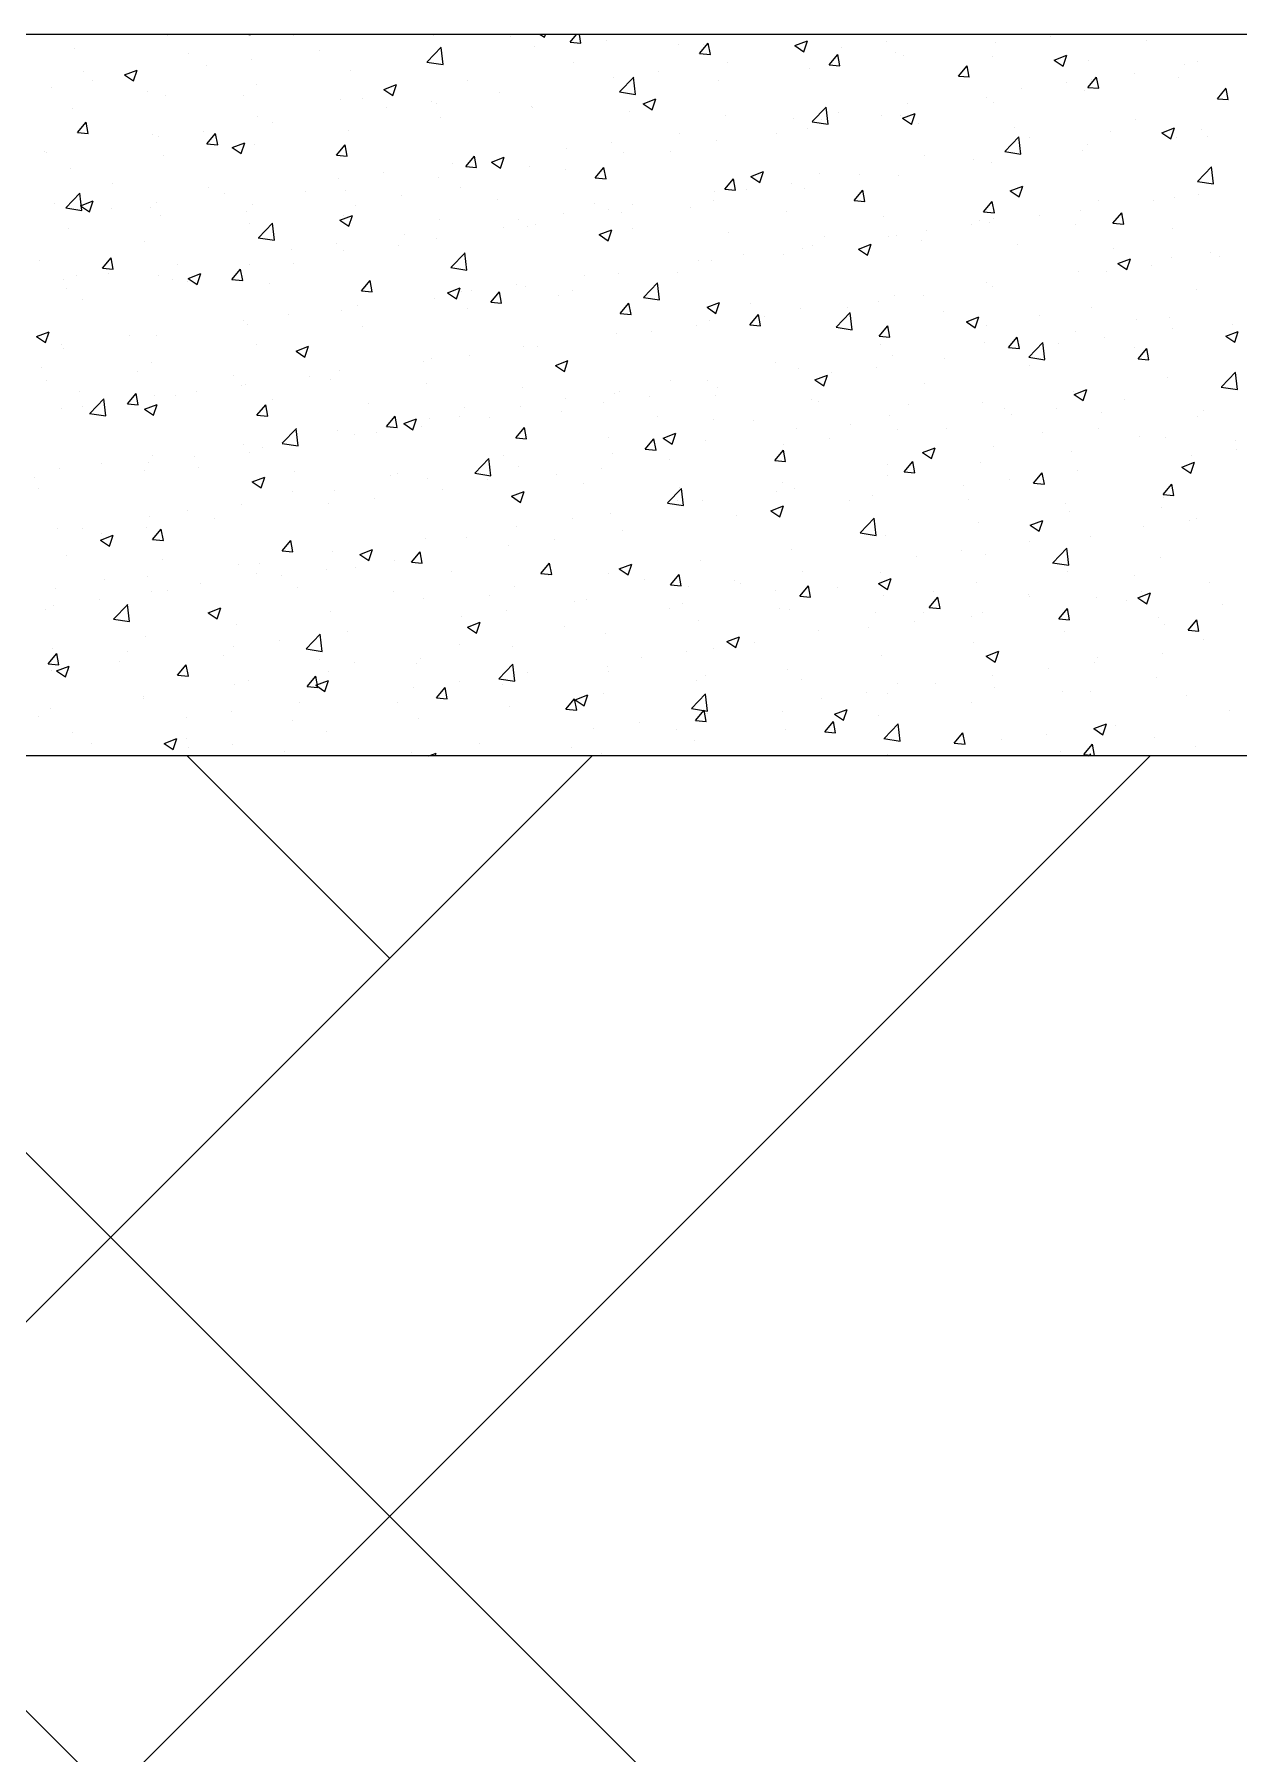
# Model space of a CAD drawing. Header units: millimetres. Extents: x 331487 to 517269, y 198509 to 399936.
# Drawn here: x 412844 to 413511, y 398983 to 399936 of the extents above; entities that cross this region are included whole.
import ezdxf

# ---------------------------------------------------------------- set-up
doc = ezdxf.new("R2010")
doc.units = ezdxf.units.MM
doc.header["$MEASUREMENT"] = 0
doc.linetypes.add('DASHED', pattern=[0.75, 0.5, -0.25])
doc.layers.add('9th_Sunk', color=251, linetype='DASHED', lineweight=5)
doc.layers.add('COLUMN', color=6, linetype='Continuous')

msp = doc.modelspace()

# ---------------------------------------------------------------- linework, layer by layer
at = {"layer": '9th_Sunk', "linetype": 'Continuous'}
for p, q in [((411184.3, 397258.83), (413461.95, 399536.48)), ((411648.34, 398032.23), (413152.59, 399536.48)), ((413968.54, 397877.55), (412309.61, 399536.48)), ((413504.5, 398650.95), (412618.97, 399536.48)), ((413040.46, 399424.34), (412928.33, 399536.48))]:
    msp.add_line(p, q, dxfattribs=at)
at = {"layer": 'COLUMN'}
for p, q in [((420345.71, 399936.48), (392220.13, 399936.48)), ((420350.13, 399536.48), (392620.13, 399536.48))]:
    msp.add_line(p, q, dxfattribs=at)
at = {"layer": 'COLUMN', "color": 2, "linetype": 'Continuous'}
for p, q in [((412866.04, 399928.77), (412866.04, 399928.77)), ((412917.38, 399935.81), (412917.38, 399935.81)), ((412962.42, 399936.48), (412963.32, 399936.34)), ((412963.32, 399936.34), (412963.3, 399936.48)), ((412987.31, 399936.09), (412987.31, 399936.09)), ((413061.18, 399921.2), (413068.97, 399929.32)), ((413064.87, 399935.67), (413064.87, 399935.67)), ((413070.04, 399919.79), (413068.94, 399929.28)), ((413107.4, 399935.55), (413107.4, 399935.55)), ((413120.47, 399929.86), (413120.47, 399929.86)), ((413123.87, 399936.48), (413126.23, 399934.89)), ((413126.23, 399934.88), (413126.76, 399936.48)), ((413140.5, 399932.21), (413144.08, 399936.48)), ((413140.5, 399932.21), (413146.47, 399931.68)), ((413146.47, 399931.68), (413145.59, 399936.48)), ((413160.78, 399933.3), (413160.78, 399933.3)), ((413200.45, 399931.12), (413200.45, 399931.12)), ((413212.22, 399925.93), (413217.04, 399931.68)), ((413214.17, 399931.04), (413214.17, 399931.04)), ((413218.2, 399925.4), (413217.04, 399931.67)), ((413264.97, 399930.23), (413271.97, 399932.92)), ((413264.97, 399930.23), (413269.94, 399926.88)), ((413267.55, 399928.79), (413267.55, 399928.79)), ((413269.94, 399926.88), (413271.97, 399932.92)), ((413290.68, 399929.42), (413290.68, 399929.42)), ((413315.72, 399932.71), (413315.72, 399932.71)), ((413376.33, 399932.05), (413376.33, 399932.05)), ((413406.61, 399935.45), (413406.61, 399935.45)), ((413459.99, 399933.2), (413459.99, 399933.2)), ((412928.99, 399926.08), (412928.99, 399926.08)), ((412938.8, 399919.07), (412938.8, 399919.07)), ((412963.84, 399922.36), (412963.84, 399922.36)), ((413001.71, 399927.35), (413001.71, 399927.35)), ((413061.15, 399921.16), (413070.04, 399919.78)), ((413069.96, 399923.46), (413069.96, 399923.46)), ((413142.13, 399921.11), (413142.13, 399921.11)), ((413212.22, 399925.93), (413218.2, 399925.41)), ((413227.53, 399921.1), (413227.53, 399921.1)), ((413283.95, 399919.66), (413288.77, 399925.4)), ((413283.95, 399919.66), (413289.93, 399919.13)), ((413289.92, 399919.13), (413288.77, 399925.4)), ((413320.93, 399926.53), (413320.93, 399926.53)), ((413324.98, 399925.01), (413324.98, 399925.01)), ((413355.68, 399913.38), (413360.5, 399919.13)), ((413361.65, 399912.85), (413360.49, 399919.12)), ((413374.31, 399924.28), (413374.31, 399924.28)), ((413408.68, 399922.22), (413415.68, 399924.91)), ((413408.68, 399922.22), (413413.66, 399918.87)), ((413413.65, 399918.87), (413415.68, 399924.91)), ((413427.69, 399922.02), (413427.69, 399922.02)), ((413481.08, 399919.77), (413481.08, 399919.77)), ((413487.92, 399921.51), (413487.92, 399921.51)), ((412870.67, 399916.07), (412870.67, 399916.07)), ((412875.65, 399910.75), (412875.65, 399910.75)), ((412893.52, 399914), (412900.52, 399916.68)), ((412893.52, 399914), (412898.5, 399910.64)), ((412898.49, 399910.64), (412900.52, 399916.68)), ((413018.61, 399916.42), (413018.61, 399916.42)), ((413083.82, 399911.1), (413083.82, 399911.1)), ((413164.62, 399912.82), (413164.62, 399912.82)), ((413167.91, 399904.65), (413175.7, 399912.77)), ((413176.76, 399903.23), (413175.66, 399912.73)), ((413189.65, 399916.12), (413189.65, 399916.12)), ((413222.53, 399911.11), (413222.53, 399911.11)), ((413273.05, 399917.51), (413273.05, 399917.51)), ((413355.68, 399913.38), (413361.65, 399912.86)), ((413415.47, 399909.87), (413415.47, 399909.87)), ((413427.4, 399907.11), (413432.22, 399912.85)), ((413429.6, 399911.5), (413429.6, 399911.5)), ((413433.38, 399906.58), (413432.22, 399912.85)), ((413453.35, 399914.85), (413453.35, 399914.85)), ((413477.56, 399912.66), (413477.56, 399912.66)), ((412852.89, 399907.18), (412852.89, 399907.18)), ((412906.27, 399904.92), (412906.27, 399904.92)), ((412916.16, 399902.52), (412916.16, 399902.52)), ((412959.66, 399902.67), (412959.66, 399902.67)), ((412966.68, 399908.92), (412966.68, 399908.92)), ((413013.04, 399900.41), (413013.04, 399900.41)), ((413025.5, 399901.09), (413025.5, 399901.09)), ((413037.23, 399905.99), (413044.24, 399908.68)), ((413037.24, 399905.99), (413042.21, 399902.63)), ((413042.21, 399902.63), (413044.23, 399908.67)), ((413101.47, 399904.51), (413101.47, 399904.51)), ((413167.87, 399904.61), (413176.76, 399903.23)), ((413171.19, 399904.07), (413171.19, 399904.07)), ((413180.95, 399897.98), (413187.95, 399900.67)), ((413185.92, 399894.62), (413187.95, 399900.67)), ((413371.28, 399901.49), (413371.28, 399901.49)), ((413390.44, 399906.57), (413390.44, 399906.57)), ((413425.62, 399905.16), (413425.62, 399905.16)), ((413427.4, 399907.11), (413433.38, 399906.58)), ((413499.13, 399900.83), (413503.95, 399906.58)), ((413499.13, 399900.83), (413505.1, 399900.31)), ((413505.1, 399900.3), (413503.95, 399906.57)), ((412864.82, 399895.48), (412864.82, 399895.48)), ((412967.18, 399891.08), (412967.18, 399891.08)), ((413038.56, 399896.22), (413038.56, 399896.22)), ((413063.59, 399899.52), (413063.59, 399899.52)), ((413066.42, 399898.16), (413066.42, 399898.16)), ((413119.25, 399896.57), (413119.25, 399896.57)), ((413119.8, 399895.9), (413119.8, 399895.9)), ((413173.19, 399893.65), (413173.19, 399893.65)), ((413180.95, 399897.98), (413185.92, 399894.62)), ((413226.57, 399891.39), (413226.57, 399891.39)), ((413274.63, 399888.1), (413282.42, 399896.22)), ((413283.49, 399886.68), (413282.38, 399896.18)), ((413289.41, 399893.27), (413289.41, 399893.27)), ((413312.96, 399891.48), (413312.96, 399891.48)), ((413323.77, 399891.72), (413323.77, 399891.72)), ((413324.66, 399889.97), (413331.66, 399892.66)), ((413327.28, 399898.26), (413327.28, 399898.26)), ((413329.63, 399886.61), (413331.66, 399892.66)), ((413375.11, 399898.76), (413375.11, 399898.76)), ((412867.47, 399882.09), (412872.29, 399887.83)), ((412867.47, 399882.09), (412873.45, 399881.57)), ((412873.44, 399881.56), (412872.29, 399887.83)), ((412908.86, 399881.07), (412908.86, 399881.07)), ((412937.53, 399882.92), (412937.53, 399882.92)), ((412939.19, 399875.81), (412944.02, 399881.56)), ((412945.17, 399875.29), (412944.01, 399881.55)), ((412975.4, 399887.91), (412975.4, 399887.91)), ((413017.4, 399883.13), (413017.4, 399883.13)), ((413068.74, 399890.17), (413068.74, 399890.17)), ((413201.22, 399881.66), (413201.22, 399881.66)), ((413254.64, 399881.47), (413254.64, 399881.47)), ((413264.38, 399889.98), (413264.38, 399889.98)), ((413271.83, 399884.22), (413271.83, 399884.22)), ((413274.59, 399888.06), (413283.49, 399886.68)), ((413279.95, 399889.13), (413279.95, 399889.13)), ((413324.66, 399889.97), (413329.64, 399886.62)), ((413333.33, 399886.88), (413333.33, 399886.88)), ((413386.71, 399884.62), (413386.71, 399884.62)), ((413440.1, 399882.37), (413440.1, 399882.37)), ((413453.56, 399889.54), (413453.56, 399889.54)), ((413468.37, 399881.96), (413475.38, 399884.65)), ((413468.37, 399881.96), (413473.35, 399878.61)), ((413473.34, 399878.61), (413475.37, 399884.65)), ((413490.19, 399883.73), (413490.19, 399883.73)), ((412849.34, 399871.31), (412849.34, 399871.31)), ((412912.5, 399879.63), (412912.5, 399879.63)), ((412939.19, 399875.81), (412945.17, 399875.29)), ((412953.21, 399873.73), (412960.21, 399876.42)), ((412953.21, 399873.73), (412958.19, 399870.38)), ((412958.18, 399870.38), (412960.21, 399876.42)), ((412965.46, 399875.63), (412965.46, 399875.63)), ((413010.92, 399869.54), (413015.74, 399875.28)), ((413016.9, 399869.01), (413015.74, 399875.28)), ((413138.31, 399873.38), (413138.31, 399873.38)), ((413163.35, 399876.68), (413163.35, 399876.68)), ((413196.32, 399871.46), (413196.32, 399871.46)), ((413221.32, 399877.82), (413221.32, 399877.82)), ((413381.32, 399871.51), (413390.21, 399870.13)), ((413381.36, 399871.55), (413389.14, 399879.66)), ((413390.21, 399870.13), (413389.11, 399879.63)), ((413395.24, 399879.53), (413395.24, 399879.53)), ((413424.41, 399871.88), (413424.41, 399871.88)), ((413427.04, 399875.41), (413427.04, 399875.41)), ((413476.34, 399879.37), (413476.34, 399879.37)), ((413493.48, 399880.11), (413493.48, 399880.11)), ((412850.54, 399871.06), (412850.54, 399871.06)), ((412863.6, 399862.19), (412863.6, 399862.19)), ((412914.95, 399869.23), (412914.95, 399869.23)), ((413010.92, 399869.54), (413016.9, 399869.02)), ((413075.16, 399865.07), (413075.16, 399865.07)), ((413082.65, 399863.26), (413087.47, 399869.01)), ((413082.65, 399863.26), (413088.62, 399862.74)), ((413088.62, 399862.74), (413087.46, 399869)), ((413096.93, 399865.73), (413103.93, 399868.41)), ((413096.93, 399865.73), (413101.9, 399862.37)), ((413101.9, 399862.37), (413103.92, 399868.41)), ((413118.04, 399863.28), (413118.04, 399863.28)), ((413154.37, 399856.99), (413159.19, 399862.73)), ((413160.35, 399856.46), (413159.19, 399862.73)), ((413169.97, 399870.78), (413169.97, 399870.78)), ((413336.92, 399869.52), (413336.92, 399869.52)), ((413364.13, 399867.13), (413364.13, 399867.13)), ((413373.9, 399865.47), (413373.9, 399865.47)), ((413389.17, 399870.43), (413389.17, 399870.43)), ((413488.08, 399854.99), (413495.87, 399863.11)), ((413496.94, 399853.58), (413495.83, 399863.07)), ((412886.8, 399853.82), (412886.8, 399853.82)), ((413012.25, 399856.78), (413012.25, 399856.78)), ((413037.29, 399860.08), (413037.29, 399860.08)), ((413067.53, 399856.88), (413067.53, 399856.88)), ((413138.01, 399861.45), (413138.01, 399861.45)), ((413154.37, 399856.99), (413160.35, 399856.47)), ((413226.1, 399850.71), (413230.92, 399856.46)), ((413232.07, 399850.18), (413230.92, 399856.45)), ((413240.64, 399857.72), (413247.64, 399860.41)), ((413240.64, 399857.72), (413245.61, 399854.36)), ((413245.61, 399854.36), (413247.64, 399860.4)), ((413263.1, 399853.83), (413263.1, 399853.83)), ((413278.6, 399859.51), (413278.6, 399859.51)), ((413300.98, 399858.82), (413300.98, 399858.82)), ((413322.55, 399858.43), (413322.55, 399858.43)), ((413384.35, 399849.71), (413391.35, 399852.4)), ((413389.32, 399846.35), (413391.35, 399852.4)), ((413488.04, 399854.96), (413496.94, 399853.58)), ((413491.75, 399854.55), (413491.75, 399854.55)), ((412860.99, 399840.34), (412868.78, 399848.46)), ((412869.85, 399838.93), (412868.74, 399848.42)), ((412869.19, 399841.48), (412876.19, 399844.17)), ((412874.16, 399838.13), (412876.19, 399844.17)), ((412911.22, 399843.48), (412911.22, 399843.48)), ((412940.18, 399851.57), (412940.18, 399851.57)), ((412949.1, 399848.47), (412949.1, 399848.47)), ((412993.57, 399849.31), (412993.57, 399849.31)), ((413016.18, 399849.84), (413016.18, 399849.84)), ((413046.95, 399847.06), (413046.95, 399847.06)), ((413079.69, 399851.44), (413079.69, 399851.44)), ((413100.33, 399844.8), (413100.33, 399844.8)), ((413220.1, 399844.53), (413220.1, 399844.53)), ((413220.29, 399849.5), (413220.29, 399849.5)), ((413226.1, 399850.71), (413232.08, 399850.19)), ((413238.07, 399850.53), (413238.07, 399850.53)), ((413270.61, 399850.93), (413270.61, 399850.93)), ((413297.82, 399844.44), (413302.65, 399850.18)), ((413297.82, 399844.44), (413303.8, 399843.92)), ((413303.8, 399843.91), (413302.64, 399850.18)), ((413369.55, 399838.16), (413374.37, 399843.91)), ((413375.53, 399837.63), (413374.37, 399843.9)), ((413384.35, 399849.71), (413389.33, 399846.35)), ((413433.43, 399844.54), (413433.43, 399844.54)), ((413463.89, 399844.29), (413463.89, 399844.29)), ((413475.13, 399846.08), (413475.13, 399846.08)), ((413488.92, 399847.58), (413488.92, 399847.58)), ((412854.5, 399842.65), (412854.5, 399842.65)), ((412860.96, 399840.3), (412869.85, 399838.92)), ((412869.19, 399841.48), (412874.16, 399838.13)), ((412886.19, 399840.19), (412886.19, 399840.19)), ((412907.89, 399840.39), (412907.89, 399840.39)), ((412913.73, 399835.94), (412913.73, 399835.94)), ((412961.27, 399838.14), (412961.27, 399838.14)), ((412964.24, 399842.34), (412964.24, 399842.34)), ((413012.9, 399833.47), (413019.91, 399836.16)), ((413012.9, 399833.47), (413017.88, 399830.12)), ((413014.65, 399835.88), (413014.65, 399835.88)), ((413017.87, 399830.12), (413019.9, 399836.16)), ((413021.37, 399841.43), (413021.37, 399841.43)), ((413068.03, 399833.62), (413068.03, 399833.62)), ((413112.01, 399833.94), (413112.01, 399833.94)), ((413137.04, 399837.23), (413137.04, 399837.23)), ((413153.71, 399842.55), (413153.71, 399842.55)), ((413161.97, 399839.49), (413161.97, 399839.49)), ((413168.76, 399837.49), (413168.76, 399837.49)), ((413174.91, 399842.22), (413174.91, 399842.22)), ((413207.09, 399840.29), (413207.09, 399840.29)), ((413260.48, 399838.03), (413260.48, 399838.03)), ((413313.86, 399835.78), (413313.86, 399835.78)), ((413367.24, 399833.52), (413367.24, 399833.52)), ((413369.55, 399838.16), (413375.53, 399837.64)), ((413375.11, 399834.53), (413375.11, 399834.53)), ((413400.73, 399835.97), (413400.73, 399835.97)), ((413423.19, 399838.59), (413423.19, 399838.59)), ((413441.28, 399831.89), (413446.1, 399837.63)), ((413447.25, 399831.36), (413446.09, 399837.63)), ((412862.39, 399828.9), (412862.39, 399828.9)), ((412963.05, 399831.42), (412963.05, 399831.42)), ((412967.68, 399823.75), (412976.57, 399822.37)), ((412967.72, 399823.79), (412975.51, 399831.91)), ((412976.57, 399822.37), (412975.47, 399831.87)), ((413048.85, 399825.62), (413048.85, 399825.62)), ((413103.65, 399829.48), (413103.65, 399829.48)), ((413116.82, 399829.99), (413116.82, 399829.99)), ((413121.41, 399831.37), (413121.41, 399831.37)), ((413156.62, 399825.46), (413163.62, 399828.15)), ((413156.62, 399825.46), (413161.59, 399822.11)), ((413161.59, 399822.11), (413163.61, 399828.15)), ((413174.8, 399829.11), (413174.8, 399829.11)), ((413228.18, 399826.86), (413228.18, 399826.86)), ((413281.56, 399824.6), (413281.56, 399824.6)), ((413316.8, 399824.52), (413316.8, 399824.52)), ((413321.34, 399825.14), (413321.34, 399825.14)), ((413337.82, 399827.69), (413337.82, 399827.69)), ((413362.86, 399830.99), (413362.86, 399830.99)), ((413372.68, 399832.18), (413372.68, 399832.18)), ((413420.62, 399831.27), (413420.62, 399831.27)), ((413441.28, 399831.89), (413447.25, 399831.36)), ((413474.01, 399829.01), (413474.01, 399829.01)), ((412904.73, 399821.4), (412904.73, 399821.4)), ((412985.94, 399817.34), (412985.94, 399817.34)), ((413010.98, 399820.64), (413010.98, 399820.64)), ((413014.97, 399816.55), (413014.97, 399816.55)), ((413045.33, 399819.47), (413045.33, 399819.47)), ((413066.31, 399823.59), (413066.31, 399823.59)), ((413074.44, 399807.24), (413082.23, 399815.36)), ((413083.3, 399805.82), (413082.19, 399815.32)), ((413236.8, 399814.39), (413236.8, 399814.39)), ((413258.48, 399814.51), (413258.48, 399814.51)), ((413269.4, 399817.65), (413269.4, 399817.65)), ((413274.67, 399819.38), (413274.67, 399819.38)), ((413300.33, 399817.46), (413307.33, 399820.14)), ((413300.33, 399817.46), (413305.3, 399814.1)), ((413305.3, 399814.1), (413307.33, 399820.14)), ((413334.94, 399822.35), (413334.94, 399822.35)), ((413388.33, 399820.09), (413388.33, 399820.09)), ((413441.71, 399817.84), (413441.71, 399817.84)), ((413495.09, 399815.58), (413495.09, 399815.58)), ((412846.41, 399811.39), (412846.41, 399811.39)), ((412881.34, 399806.87), (412886.16, 399812.62)), ((412881.34, 399806.87), (412887.32, 399806.35)), ((412887.32, 399806.34), (412886.16, 399812.61)), ((412922.79, 399809.03), (412922.79, 399809.03)), ((412953.07, 399800.59), (412957.89, 399806.34)), ((412959.04, 399800.07), (412957.89, 399806.33)), ((412963.03, 399809.05), (412963.03, 399809.05)), ((412987.01, 399809.46), (412987.01, 399809.46)), ((413074.4, 399807.2), (413083.3, 399805.82)), ((413211.76, 399811.09), (413211.76, 399811.09)), ((413218.89, 399811.24), (413218.89, 399811.24)), ((413421.97, 399805.3), (413421.97, 399805.3)), ((413437.58, 399804.85), (413437.58, 399804.85)), ((413444.04, 399809.45), (413451.04, 399812.13)), ((413444.04, 399809.45), (413449.02, 399806.09)), ((413449.01, 399806.09), (413451.04, 399812.13)), ((413462.61, 399808.14), (413462.61, 399808.14)), ((413473.91, 399812.79), (413473.91, 399812.79)), ((413500.49, 399813.13), (413500.49, 399813.13)), ((412859.88, 399800.75), (412859.88, 399800.75)), ((412861.17, 399795.61), (412861.17, 399795.61)), ((412866.91, 399802.99), (412866.91, 399802.99)), ((412884.92, 399804.04), (412884.92, 399804.04)), ((412912.52, 399802.65), (412912.52, 399802.65)), ((412920.29, 399800.74), (412920.29, 399800.74)), ((412928.69, 399799.45), (412928.69, 399799.45)), ((412928.88, 399801.22), (412935.88, 399803.91)), ((412928.88, 399801.22), (412933.86, 399797.86)), ((412933.85, 399797.86), (412935.88, 399803.91)), ((412953.07, 399800.59), (412959.05, 399800.07)), ((412973.67, 399798.48), (412973.67, 399798.48)), ((413024.8, 399794.32), (413029.62, 399800.07)), ((413027.05, 399796.23), (413027.05, 399796.23)), ((413030.77, 399793.79), (413029.61, 399800.06)), ((413072.59, 399793.21), (413079.6, 399795.9)), ((413077.57, 399789.85), (413079.59, 399795.9)), ((413110.73, 399797.79), (413110.73, 399797.79)), ((413115.6, 399796.7), (413115.6, 399796.7)), ((413148.61, 399802.78), (413148.61, 399802.78)), ((413167.54, 399804.2), (413167.54, 399804.2)), ((413181.16, 399790.69), (413188.95, 399798.8)), ((413190.02, 399789.27), (413188.92, 399798.77)), ((413200.16, 399804.49), (413200.16, 399804.49)), ((413371.46, 399798.89), (413371.46, 399798.89)), ((413374.42, 399796.53), (413374.42, 399796.53)), ((412870.37, 399789.44), (412870.37, 399789.44)), ((413022.54, 399786.18), (413022.54, 399786.18)), ((413024.8, 399794.32), (413030.77, 399793.8)), ((413065.09, 399790.3), (413065.09, 399790.3)), ((413072.59, 399793.21), (413077.57, 399789.86)), ((413080.43, 399793.97), (413080.43, 399793.97)), ((413085.7, 399794.5), (413085.7, 399794.5)), ((413096.52, 399788.04), (413101.34, 399793.79)), ((413096.52, 399788.04), (413102.5, 399787.52)), ((413102.5, 399787.52), (413101.34, 399793.78)), ((413133.82, 399791.71), (413133.82, 399791.71)), ((413141.84, 399794.48), (413141.84, 399794.48)), ((413168.25, 399781.77), (413173.07, 399787.51)), ((413174.22, 399781.24), (413173.07, 399787.51)), ((413181.13, 399790.65), (413190.02, 399789.27)), ((413187.2, 399789.46), (413187.2, 399789.46)), ((413216.31, 399785.2), (413223.31, 399787.89)), ((413221.28, 399781.85), (413223.31, 399787.89)), ((413240.58, 399787.2), (413240.58, 399787.2)), ((413311.52, 399788.25), (413311.52, 399788.25)), ((413320.12, 399791.85), (413320.12, 399791.85)), ((413336.55, 399791.54), (413336.55, 399791.54)), ((413487.62, 399794.88), (413487.62, 399794.88)), ((412959.64, 399777.9), (412959.64, 399777.9)), ((412984.67, 399781.2), (412984.67, 399781.2)), ((413013.75, 399783.26), (413013.75, 399783.26)), ((413083.52, 399784.47), (413083.52, 399784.47)), ((413168.25, 399781.77), (413174.22, 399781.25)), ((413216.31, 399785.2), (413221.28, 399781.85)), ((413217.67, 399777.95), (413217.67, 399777.95)), ((413239.97, 399775.49), (413244.79, 399781.24)), ((413245.95, 399774.97), (413244.79, 399781.23)), ((413248.36, 399779.93), (413248.36, 399779.93)), ((413268.18, 399784.36), (413268.18, 399784.36)), ((413287.89, 399774.13), (413295.68, 399782.25)), ((413293.96, 399784.95), (413293.96, 399784.95)), ((413296.75, 399772.72), (413295.64, 399782.21)), ((413347.35, 399782.69), (413347.35, 399782.69)), ((413360.02, 399777.19), (413367.02, 399779.88)), ((413360.02, 399777.19), (413364.99, 399773.84)), ((413364.99, 399773.84), (413367.02, 399779.88)), ((413400.73, 399780.44), (413400.73, 399780.44)), ((413429.3, 399784.87), (413429.3, 399784.87)), ((413454.11, 399778.18), (413454.11, 399778.18)), ((413472.7, 399779.5), (413472.7, 399779.5)), ((412844.86, 399768.97), (412851.86, 399771.65)), ((412844.86, 399768.97), (412849.83, 399765.61)), ((412849.83, 399765.61), (412851.86, 399771.65)), ((412896.48, 399769.59), (412896.48, 399769.59)), ((412911.3, 399769.36), (412911.3, 399769.36)), ((412961.81, 399775.76), (412961.81, 399775.76)), ((413025.2, 399774.46), (413025.2, 399774.46)), ((413166.33, 399770.91), (413166.33, 399770.91)), ((413185.46, 399771.65), (413185.46, 399771.65)), ((413210.49, 399774.95), (413210.49, 399774.95)), ((413239.97, 399775.49), (413245.95, 399774.97)), ((413287.85, 399774.1), (413296.75, 399772.72)), ((413311.7, 399769.22), (413316.52, 399774.96)), ((413311.7, 399769.22), (413317.68, 399768.7)), ((413317.67, 399768.69), (413316.52, 399774.96)), ((413370.98, 399774.86), (413370.98, 399774.86)), ((413383.43, 399762.94), (413388.25, 399768.69)), ((413389.4, 399762.41), (413388.24, 399768.68)), ((413420.76, 399772.01), (413420.76, 399772.01)), ((413436.31, 399768.7), (413436.31, 399768.7)), ((413474.18, 399773.69), (413474.18, 399773.69)), ((413503.73, 399769.18), (413510.73, 399771.87)), ((413503.73, 399769.18), (413508.71, 399765.83)), ((413507.49, 399775.93), (413507.49, 399775.93)), ((413508.7, 399765.83), (413510.73, 399771.87)), ((412858.61, 399764.6), (412858.61, 399764.6)), ((412859.96, 399762.32), (412859.96, 399762.32)), ((412966.88, 399764.45), (412966.88, 399764.45)), ((412988.57, 399760.96), (412995.57, 399763.65)), ((412988.57, 399760.96), (412993.55, 399757.6)), ((412993.54, 399757.6), (412995.57, 399763.64)), ((413063.88, 399757.01), (413063.88, 399757.01)), ((413084.43, 399758.35), (413084.43, 399758.35)), ((413114.39, 399763.42), (413114.39, 399763.42)), ((413122.3, 399763.34), (413122.3, 399763.34)), ((413312.67, 399764.85), (413312.67, 399764.85)), ((413318.9, 399758.56), (413318.9, 399758.56)), ((413348.12, 399757.09), (413348.12, 399757.09)), ((413370.25, 399765.61), (413370.25, 399765.61)), ((413383.43, 399762.94), (413389.4, 399762.42)), ((413394.58, 399757.54), (413403.47, 399756.16)), ((413394.61, 399757.58), (413402.4, 399765.7)), ((413403.47, 399756.17), (413402.37, 399765.66)), ((413411.27, 399765.4), (413411.27, 399765.4)), ((413453.27, 399762.91), (413453.27, 399762.91)), ((413455.15, 399756.67), (413459.97, 399762.41)), ((413461.13, 399756.14), (413459.97, 399762.41)), ((412847.43, 399751.89), (412847.43, 399751.89)), ((412900.81, 399749.64), (412900.81, 399749.64)), ((412908.56, 399754.44), (412908.56, 399754.44)), ((413012.53, 399749.97), (413012.53, 399749.97)), ((413059.39, 399755.06), (413059.39, 399755.06)), ((413132.28, 399752.95), (413139.29, 399755.64)), ((413132.29, 399752.95), (413137.26, 399749.59)), ((413137.26, 399749.59), (413139.28, 399755.64)), ((413254.35, 399754.84), (413254.35, 399754.84)), ((413266.97, 399751.07), (413266.97, 399751.07)), ((413276, 399744.94), (413283, 399747.63)), ((413280.97, 399741.58), (413283, 399747.63)), ((413285.21, 399748.81), (413285.21, 399748.81)), ((413310.24, 399752.1), (413310.24, 399752.1)), ((413394.95, 399752.9), (413394.95, 399752.9)), ((413455.15, 399756.67), (413461.13, 399756.15)), ((413501.34, 399741.03), (413509.13, 399749.15)), ((413510.19, 399739.61), (413509.09, 399749.11)), ((412850.25, 399744.43), (412850.25, 399744.43)), ((412868.52, 399738.46), (412868.52, 399738.46)), ((412933.33, 399738.46), (412933.33, 399738.46)), ((412954.2, 399747.38), (412954.2, 399747.38)), ((412958.36, 399741.76), (412958.36, 399741.76)), ((412960.6, 399742.47), (412960.6, 399742.47)), ((412996.24, 399746.74), (412996.24, 399746.74)), ((413007.58, 399745.13), (413007.58, 399745.13)), ((413060.96, 399742.87), (413060.96, 399742.87)), ((413114.34, 399740.62), (413114.34, 399740.62)), ((413167.73, 399738.36), (413167.73, 399738.36)), ((413196.03, 399744.83), (413196.03, 399744.83)), ((413216.45, 399744.66), (413216.45, 399744.66)), ((413222.06, 399740.49), (413222.06, 399740.49)), ((413276, 399744.94), (413280.97, 399741.59)), ((413336.63, 399742.89), (413336.63, 399742.89)), ((413419.54, 399738.72), (413419.54, 399738.72)), ((413419.71, 399736.93), (413426.71, 399739.62)), ((413424.68, 399733.58), (413426.71, 399739.62)), ((413471.48, 399746.22), (413471.48, 399746.22)), ((413501.3, 399740.99), (413510.19, 399739.61)), ((412858.74, 399729.03), (412858.74, 399729.03)), ((412870.18, 399730.15), (412870.18, 399730.15)), ((412874.25, 399726.38), (412882.04, 399734.5)), ((412883.11, 399724.96), (412882, 399734.46)), ((412895.22, 399731.65), (412900.04, 399737.4)), ((412895.22, 399731.65), (412901.2, 399731.13)), ((412901.19, 399731.12), (412900.04, 399737.39)), ((412904.55, 399728.7), (412911.55, 399731.39)), ((412904.55, 399728.7), (412909.52, 399725.35)), ((412909.52, 399725.35), (412911.55, 399731.39)), ((412910.08, 399736.07), (412910.08, 399736.07)), ((412921.9, 399736.2), (412921.9, 399736.2)), ((412966.94, 399725.38), (412971.77, 399731.12)), ((412972.92, 399724.85), (412971.76, 399731.12)), ((412975.28, 399733.95), (412975.28, 399733.95)), ((413028.66, 399731.69), (413028.66, 399731.69)), ((413082.05, 399729.44), (413082.05, 399729.44)), ((413113.17, 399730.13), (413113.17, 399730.13)), ((413137.71, 399734.82), (413137.71, 399734.82)), ((413159.15, 399732.21), (413159.15, 399732.21)), ((413165.11, 399737.62), (413165.11, 399737.62)), ((413184.18, 399735.51), (413184.18, 399735.51)), ((413221.11, 399736.1), (413221.11, 399736.1)), ((413274.49, 399733.85), (413274.49, 399733.85)), ((413278.31, 399732.88), (413278.31, 399732.88)), ((413327.87, 399731.59), (413327.87, 399731.59)), ((413369.03, 399732.32), (413369.03, 399732.32)), ((413381.25, 399729.34), (413381.25, 399729.34)), ((413410, 399729.26), (413410, 399729.26)), ((413419.71, 399736.93), (413424.69, 399733.58)), ((413447.87, 399734.24), (413447.87, 399734.24)), ((412874.21, 399726.34), (412883.11, 399724.96)), ((412966.94, 399725.38), (412972.92, 399724.85)), ((413038.67, 399719.1), (413043.49, 399724.85)), ((413038.67, 399719.1), (413044.65, 399718.58)), ((413044.65, 399718.57), (413043.49, 399724.84)), ((413048.26, 399720.7), (413055.26, 399723.38)), ((413048.26, 399720.7), (413053.24, 399717.34)), ((413053.23, 399717.34), (413055.26, 399723.38)), ((413058.12, 399718.91), (413058.12, 399718.91)), ((413062.66, 399723.72), (413062.66, 399723.72)), ((413079.39, 399724.81), (413079.39, 399724.81)), ((413095.99, 399723.9), (413095.99, 399723.9)), ((413135.43, 399727.18), (413135.43, 399727.18)), ((413188.81, 399724.93), (413188.81, 399724.93)), ((413219.99, 399722.87), (413219.99, 399722.87)), ((413242.19, 399722.67), (413242.19, 399722.67)), ((413295.58, 399720.42), (413295.58, 399720.42)), ((413317.69, 399725.27), (413317.69, 399725.27)), ((413384.97, 399725.96), (413384.97, 399725.96)), ((413434.64, 399727.08), (413434.64, 399727.08)), ((413488.02, 399724.83), (413488.02, 399724.83)), ((413491.46, 399727.92), (413491.46, 399727.92)), ((412980.94, 399709.79), (412989.83, 399708.41)), ((412980.97, 399709.83), (412988.76, 399717.94)), ((412989.83, 399708.41), (412988.73, 399717.91)), ((413011.32, 399716.68), (413011.32, 399716.68)), ((413021.07, 399714.8), (413021.07, 399714.8)), ((413033.09, 399715.61), (413033.09, 399715.61)), ((413110.4, 399712.83), (413115.22, 399718.57)), ((413110.4, 399712.83), (413116.37, 399712.3)), ((413116.37, 399712.3), (413115.22, 399718.56)), ((413161.67, 399712.86), (413161.67, 399712.86)), ((413182.12, 399706.55), (413186.94, 399712.3)), ((413188.1, 399706.02), (413186.94, 399712.29)), ((413191.98, 399712.69), (413198.98, 399715.38)), ((413191.98, 399712.69), (413196.95, 399709.33)), ((413196.95, 399709.33), (413198.97, 399715.37)), ((413215.24, 399711.38), (413215.24, 399711.38)), ((413258.9, 399709.37), (413258.9, 399709.37)), ((413265.75, 399717.78), (413265.75, 399717.78)), ((413283.94, 399712.66), (413283.94, 399712.66)), ((413321.81, 399717.65), (413321.81, 399717.65)), ((413348.96, 399718.16), (413348.96, 399718.16)), ((413402.34, 399715.91), (413402.34, 399715.91)), ((413433.14, 399717.91), (413433.14, 399717.91)), ((413455.72, 399713.65), (413455.72, 399713.65)), ((413470.26, 399712.93), (413470.26, 399712.93)), ((413509.1, 399711.39), (413509.1, 399711.39)), ((412908.87, 399702.78), (412908.87, 399702.78)), ((412932.06, 399702.31), (412932.06, 399702.31)), ((412959.38, 399709.19), (412959.38, 399709.19)), ((412962.75, 399704.79), (412962.75, 399704.79)), ((412969.93, 399707.3), (412969.93, 399707.3)), ((413087.7, 399693.27), (413095.49, 399701.39)), ((413096.56, 399691.86), (413095.45, 399701.35)), ((413103.35, 399702.85), (413103.35, 399702.85)), ((413163.89, 399704.33), (413163.89, 399704.33)), ((413182.12, 399706.55), (413188.1, 399706.03)), ((413195.75, 399701.05), (413195.75, 399701.05)), ((413253.85, 399700.27), (413258.67, 399706.02)), ((413253.85, 399700.28), (413259.83, 399699.75)), ((413259.82, 399699.75), (413258.67, 399706.01)), ((413325.57, 399694), (413330.4, 399699.75)), ((413335.69, 399704.68), (413342.69, 399707.37)), ((413335.69, 399704.68), (413340.66, 399701.32)), ((413340.66, 399701.32), (413342.69, 399707.37)), ((413374.82, 399707.9), (413374.82, 399707.9)), ((413418.33, 399705.43), (413418.33, 399705.43)), ((413484.72, 399703.12), (413484.72, 399703.12)), ((413509.75, 399706.41), (413509.75, 399706.41)), ((412843.87, 399690.7), (412843.87, 399690.7)), ((412857.52, 399695.74), (412857.52, 399695.74)), ((412880.92, 399698.81), (412880.92, 399698.81)), ((412904.44, 399694.78), (412904.44, 399694.78)), ((412907.02, 399699.02), (412907.02, 399699.02)), ((412934.3, 399696.55), (412934.3, 399696.55)), ((412964.24, 399688.44), (412971.24, 399691.13)), ((412969.21, 399685.09), (412971.24, 399691.13)), ((412987.68, 399694.3), (412987.68, 399694.3)), ((413041.07, 399692.04), (413041.07, 399692.04)), ((413045.03, 399692.84), (413045.03, 399692.84)), ((413061.45, 399690.43), (413061.45, 399690.43)), ((413087.66, 399693.24), (413096.56, 399691.86)), ((413111.96, 399696.84), (413111.96, 399696.84)), ((413132.84, 399692.77), (413132.84, 399692.77)), ((413157.88, 399696.07), (413157.88, 399696.07)), ((413316.47, 399691.99), (413316.47, 399691.99)), ((413316.5, 399697.89), (413316.5, 399697.89)), ((413325.57, 399694), (413331.55, 399693.48)), ((413331.55, 399693.47), (413330.39, 399699.74)), ((413367.82, 399699.03), (413367.82, 399699.03)), ((413397.3, 399687.72), (413402.12, 399693.47)), ((413403.28, 399687.2), (413402.12, 399693.46)), ((413421.57, 399694.8), (413421.57, 399694.8)), ((413479.4, 399696.67), (413486.4, 399699.36)), ((413479.4, 399696.67), (413484.38, 399693.31)), ((413484.37, 399693.31), (413486.4, 399699.36)), ((412846.12, 399684.77), (412846.12, 399684.77)), ((412964.24, 399688.44), (412969.21, 399685.09)), ((412986.72, 399682.83), (412986.72, 399682.83)), ((413010.1, 399683.39), (413010.1, 399683.39)), ((413069.69, 399684.46), (413069.69, 399684.46)), ((413094.45, 399689.78), (413094.45, 399689.78)), ((413107.95, 399680.43), (413114.96, 399683.12)), ((413112.92, 399677.08), (413114.95, 399683.12)), ((413147.83, 399687.53), (413147.83, 399687.53)), ((413194.42, 399676.72), (413202.21, 399684.84)), ((413201.21, 399685.27), (413201.21, 399685.27)), ((413203.28, 399675.31), (413202.18, 399684.8)), ((413254.6, 399683.02), (413254.6, 399683.02)), ((413258.18, 399687.88), (413258.18, 399687.88)), ((413264.53, 399684.49), (413264.53, 399684.49)), ((413307.98, 399680.76), (413307.98, 399680.76)), ((413358.66, 399686.52), (413358.66, 399686.52)), ((413383.69, 399689.82), (413383.69, 399689.82)), ((413397.3, 399687.72), (413403.28, 399687.2)), ((413469.03, 399681.45), (413473.85, 399687.19)), ((413469.03, 399681.45), (413475, 399680.93)), ((413475, 399680.92), (413473.85, 399687.19)), ((412928.4, 399672.82), (412928.4, 399672.82)), ((412958.16, 399675.9), (412958.16, 399675.9)), ((413006.78, 399676.17), (413006.78, 399676.17)), ((413031.81, 399679.47), (413031.81, 399679.47)), ((413107.95, 399680.43), (413112.93, 399677.08)), ((413194.39, 399676.68), (413203.28, 399675.3)), ((413199.86, 399677.87), (413199.86, 399677.87)), ((413214.02, 399678.09), (413214.02, 399678.09)), ((413251.67, 399672.43), (413258.67, 399675.11)), ((413251.67, 399672.43), (413256.64, 399669.07)), ((413256.64, 399669.07), (413258.66, 399675.11)), ((413257.63, 399673.22), (413257.63, 399673.22)), ((413295.5, 399678.21), (413295.5, 399678.21)), ((413361.36, 399678.51), (413361.36, 399678.51)), ((413414.74, 399676.25), (413414.74, 399676.25)), ((413417.11, 399672.14), (413417.11, 399672.14)), ((413468.12, 399674), (413468.12, 399674)), ((413469.05, 399679.64), (413469.05, 399679.64)), ((412856.31, 399662.45), (412856.31, 399662.45)), ((412870.08, 399662.81), (412870.08, 399662.81)), ((412905.75, 399662.87), (412905.75, 399662.87)), ((412907.65, 399669.49), (412907.65, 399669.49)), ((412909.09, 399656.43), (412913.91, 399662.18)), ((412915.07, 399655.9), (412913.91, 399662.17)), ((412943.62, 399667.86), (412943.62, 399667.86)), ((413110.74, 399663.55), (413110.74, 399663.55)), ((413141.54, 399667.86), (413141.54, 399667.86)), ((413162.68, 399671.04), (413162.68, 399671.04)), ((413232.6, 399669.93), (413232.6, 399669.93)), ((413301.15, 399660.17), (413308.94, 399668.29)), ((413310, 399658.75), (413308.9, 399668.25)), ((413366.6, 399665.74), (413366.6, 399665.74)), ((413395.38, 399664.42), (413402.38, 399667.1)), ((413395.38, 399664.42), (413400.35, 399661.06)), ((413400.35, 399661.06), (413402.38, 399667.1)), ((413458.41, 399663.68), (413458.41, 399663.68)), ((413483.45, 399666.97), (413483.45, 399666.97)), ((413487.33, 399668.25), (413487.33, 399668.25)), ((412880.22, 399656.19), (412887.22, 399658.88)), ((412880.22, 399656.19), (412885.19, 399652.83)), ((412880.72, 399659.58), (412880.72, 399659.58)), ((412885.19, 399652.83), (412887.22, 399658.88)), ((412909.09, 399656.43), (412915.07, 399655.91)), ((412980.82, 399650.16), (412985.64, 399655.9)), ((412986.79, 399649.63), (412985.64, 399655.9)), ((413060.23, 399657.15), (413060.23, 399657.15)), ((413083.23, 399657.84), (413083.23, 399657.84)), ((413106.53, 399653.33), (413106.53, 399653.33)), ((413131.57, 399656.62), (413131.57, 399656.62)), ((413169.44, 399661.61), (413169.44, 399661.61)), ((413301.11, 399660.13), (413310, 399658.75)), ((413315.26, 399658.7), (413315.26, 399658.7)), ((413395.26, 399655.36), (413395.26, 399655.36)), ((413429.01, 399658.24), (413429.01, 399658.24)), ((412861.45, 399647.71), (412861.45, 399647.71)), ((412914.83, 399645.45), (412914.83, 399645.45)), ((412956.95, 399642.61), (412956.95, 399642.61)), ((412968.21, 399643.2), (412968.21, 399643.2)), ((412980.82, 399650.16), (412986.8, 399649.63)), ((413008.89, 399650.1), (413008.89, 399650.1)), ((413023.93, 399648.18), (413030.93, 399650.87)), ((413023.93, 399648.18), (413028.91, 399644.83)), ((413024.91, 399647.83), (413024.91, 399647.83)), ((413028.9, 399644.82), (413030.93, 399650.87)), ((413043.38, 399645.01), (413043.38, 399645.01)), ((413052.55, 399643.88), (413057.37, 399649.63)), ((413052.55, 399643.88), (413058.52, 399643.36)), ((413058.52, 399643.35), (413057.36, 399649.62)), ((413124.27, 399637.61), (413129.09, 399643.35)), ((413130.25, 399637.08), (413129.09, 399643.35)), ((413167.64, 399640.17), (413174.65, 399642.86)), ((413172.61, 399636.82), (413174.64, 399642.86)), ((413212.81, 399644.8), (413212.81, 399644.8)), ((413263.32, 399651.2), (413263.32, 399651.2)), ((413332.35, 399647.08), (413332.35, 399647.08)), ((413357.39, 399650.38), (413357.39, 399650.38)), ((413370.69, 399648.23), (413370.69, 399648.23)), ((413407.83, 399643.58), (413416.73, 399642.2)), ((413407.87, 399643.62), (413415.66, 399651.74)), ((413416.73, 399642.2), (413415.62, 399651.7)), ((413467.83, 399646.35), (413467.83, 399646.35)), ((412882.53, 399634.27), (412882.53, 399634.27)), ((412906.44, 399636.2), (412906.44, 399636.2)), ((412966.59, 399637.82), (412966.59, 399637.82)), ((412980.47, 399636.73), (412980.47, 399636.73)), ((413005.51, 399640.03), (413005.51, 399640.03)), ((413021.59, 399640.94), (413021.59, 399640.94)), ((413074.98, 399638.68), (413074.98, 399638.68)), ((413124.27, 399637.61), (413130.25, 399637.08)), ((413128.36, 399636.43), (413128.36, 399636.43)), ((413161.46, 399637.76), (413161.46, 399637.76)), ((413167.64, 399640.17), (413172.62, 399636.82)), ((413181.74, 399634.17), (413181.74, 399634.17)), ((413196, 399631.33), (413200.82, 399637.08)), ((413201.97, 399630.8), (413200.82, 399637.07)), ((413231.32, 399633.78), (413231.32, 399633.78)), ((413269.2, 399638.77), (413269.2, 399638.77)), ((413311.36, 399632.16), (413318.36, 399634.85)), ((413312.37, 399638.22), (413312.37, 399638.22)), ((413316.33, 399628.81), (413318.36, 399634.85)), ((413415.89, 399638.85), (413415.89, 399638.85)), ((413452.97, 399636.28), (413452.97, 399636.28)), ((412855.09, 399629.16), (412855.09, 399629.16)), ((412908.27, 399627.81), (412908.27, 399627.81)), ((412917.32, 399628.42), (412917.32, 399628.42)), ((412935.91, 399632.02), (412935.91, 399632.02)), ((412989.3, 399629.76), (412989.3, 399629.76)), ((413042.68, 399627.51), (413042.68, 399627.51)), ((413059.01, 399623.86), (413059.01, 399623.86)), ((413096.06, 399625.25), (413096.06, 399625.25)), ((413109.52, 399630.26), (413109.52, 399630.26)), ((413196, 399631.33), (413201.97, 399630.81)), ((413206.29, 399630.48), (413206.29, 399630.48)), ((413235.12, 399631.92), (413235.12, 399631.92)), ((413254.05, 399628.21), (413254.05, 399628.21)), ((413267.72, 399625.06), (413272.54, 399630.8)), ((413267.72, 399625.06), (413273.7, 399624.53)), ((413273.7, 399624.53), (413272.54, 399630.8)), ((413288.5, 399629.66), (413288.5, 399629.66)), ((413311.36, 399632.16), (413316.33, 399628.81)), ((413314.04, 399625.41), (413314.04, 399625.41)), ((413339.45, 399618.78), (413344.27, 399624.53)), ((413341.89, 399627.41), (413341.89, 399627.41)), ((413345.42, 399618.25), (413344.27, 399624.52)), ((413365.38, 399632.45), (413365.38, 399632.45)), ((413394.65, 399626.27), (413394.65, 399626.27)), ((413395.27, 399625.15), (413395.27, 399625.15)), ((413432.11, 399624.24), (413432.11, 399624.24)), ((413455.07, 399624.15), (413462.07, 399626.84)), ((413455.07, 399624.15), (413460.04, 399620.8)), ((413457.14, 399627.53), (413457.14, 399627.53)), ((413460.04, 399620.8), (413462.07, 399626.84)), ((413495.01, 399632.52), (413495.01, 399632.52)), ((412849.95, 399617.8), (412849.95, 399617.8)), ((412854.41, 399620.14), (412854.41, 399620.14)), ((412879.44, 399623.43), (412879.44, 399623.43)), ((412887.51, 399612.41), (412895.3, 399620.53)), ((412896.37, 399611), (412895.26, 399620.49)), ((412939.91, 399615.93), (412946.91, 399618.62)), ((412939.91, 399615.93), (412944.88, 399612.57)), ((412944.88, 399612.57), (412946.91, 399618.61)), ((413007.67, 399616.81), (413007.67, 399616.81)), ((413105.26, 399617.18), (413105.26, 399617.18)), ((413143.13, 399622.17), (413143.13, 399622.17)), ((413149.44, 399623), (413149.44, 399623)), ((413195.73, 399618.2), (413195.73, 399618.2)), ((413202.82, 399620.74), (413202.82, 399620.74)), ((413256.21, 399618.49), (413256.21, 399618.49)), ((413262.1, 399617.91), (413262.1, 399617.91)), ((413309.59, 399616.23), (413309.59, 399616.23)), ((413336.33, 399616.26), (413336.33, 399616.26)), ((413339.45, 399618.78), (413345.43, 399618.26)), ((413362.97, 399613.97), (413362.97, 399613.97)), ((413368.95, 399615.92), (413368.95, 399615.92)), ((413411.18, 399612.51), (413416, 399618.25)), ((413417.15, 399611.98), (413415.99, 399618.24)), ((413448.65, 399622.9), (413448.65, 399622.9)), ((413502.03, 399620.64), (413502.03, 399620.64)), ((412887.47, 399612.38), (412896.37, 399611)), ((412955.73, 399609.32), (412955.73, 399609.32)), ((413017.07, 399605.57), (413017.07, 399605.57)), ((413080.23, 399613.89), (413080.23, 399613.89)), ((413083.62, 399607.92), (413090.62, 399610.61)), ((413083.62, 399607.92), (413088.6, 399604.56)), ((413088.59, 399604.56), (413090.62, 399610.61)), ((413137.42, 399608.19), (413137.42, 399608.19)), ((413160.25, 399604.47), (413160.25, 399604.47)), ((413211.59, 399611.51), (413211.59, 399611.51)), ((413278.01, 399606.25), (413278.01, 399606.25)), ((413306.04, 399607.64), (413306.04, 399607.64)), ((413331.08, 399610.94), (413331.08, 399610.94)), ((413411.18, 399612.51), (413417.15, 399611.98)), ((413414.68, 399605.56), (413414.68, 399605.56)), ((413416.35, 399611.72), (413416.35, 399611.72)), ((413466.62, 399613.06), (413466.62, 399613.06)), ((413469.74, 399609.46), (413469.74, 399609.46)), ((413482.9, 399606.23), (413487.72, 399611.98)), ((413482.9, 399606.23), (413488.88, 399605.71)), ((413488.88, 399605.7), (413487.72, 399611.97)), ((412853.88, 399595.87), (412853.88, 399595.87)), ((412905.22, 399602.92), (412905.22, 399602.92)), ((412954.17, 399597.29), (412954.17, 399597.29)), ((412979.2, 399600.59), (412979.2, 399600.59)), ((412994.2, 399595.82), (413003.09, 399594.45)), ((412994.23, 399595.86), (413002.02, 399603.98)), ((413003.09, 399594.45), (413001.98, 399603.94)), ((413079.1, 399598.18), (413079.1, 399598.18)), ((413108.31, 399596.97), (413108.31, 399596.97)), ((413219.7, 399596.24), (413219.7, 399596.24)), ((413227.33, 399599.91), (413234.34, 399602.6)), ((413227.33, 399599.91), (413232.31, 399596.56)), ((413232.31, 399596.55), (413234.33, 399602.6)), ((413242.89, 399599.32), (413242.89, 399599.32)), ((413364.17, 399599.16), (413364.17, 399599.16)), ((413491.16, 399601.29), (413491.16, 399601.29)), ((412851.24, 399587.49), (412856.06, 399593.23)), ((412851.24, 399587.49), (412857.22, 399586.96)), ((412855.89, 399583.67), (412862.89, 399586.36)), ((412857.22, 399586.96), (412856.06, 399593.23)), ((412860.86, 399580.32), (412862.89, 399586.36)), ((412891.01, 399588.98), (412891.01, 399588.98)), ((412894.93, 399594.62), (412894.93, 399594.62)), ((412922.97, 399581.21), (412927.79, 399586.96)), ((412928.94, 399580.68), (412927.79, 399586.95)), ((412948.32, 399592.36), (412948.32, 399592.36)), ((413001.7, 399590.11), (413001.7, 399590.11)), ((413020.78, 399588.17), (413020.78, 399588.17)), ((413055.08, 399587.85), (413055.08, 399587.85)), ((413057.8, 399590.57), (413057.8, 399590.57)), ((413100.96, 399579.31), (413108.75, 399587.43)), ((413108.46, 399585.6), (413108.46, 399585.6)), ((413109.81, 399577.89), (413108.71, 399587.39)), ((413161.38, 399586.23), (413161.38, 399586.23)), ((413179.98, 399591.04), (413179.98, 399591.04)), ((413205.02, 399594.34), (413205.02, 399594.34)), ((413312.82, 399592.12), (413312.82, 399592.12)), ((413371.05, 399591.9), (413378.05, 399594.59)), ((413371.05, 399591.9), (413376.02, 399588.55)), ((413376.02, 399588.55), (413378.05, 399594.59)), ((413430.83, 399588.09), (413430.83, 399588.09)), ((413432.84, 399591.28), (413432.84, 399591.28)), ((413468.71, 399593.08), (413468.71, 399593.08)), ((412853.14, 399583.99), (412853.14, 399583.99)), ((412855.89, 399583.67), (412860.86, 399580.32)), ((412922.97, 399581.21), (412928.95, 399580.69)), ((412954.52, 399576.03), (412954.52, 399576.03)), ((412962.46, 399578.16), (412962.46, 399578.16)), ((412994.69, 399574.94), (412999.52, 399580.68)), ((413000.67, 399574.41), (412999.51, 399580.68)), ((412999.6, 399575.67), (413006.6, 399578.35)), ((413004.57, 399572.31), (413006.6, 399578.35)), ((413006.45, 399583.53), (413006.45, 399583.53)), ((413078.95, 399577.74), (413078.95, 399577.74)), ((413100.92, 399579.27), (413109.81, 399577.89)), ((413103.06, 399576.22), (413103.06, 399576.22)), ((413116.83, 399582.73), (413116.83, 399582.73)), ((413161.84, 399583.34), (413161.84, 399583.34)), ((413210.37, 399578.22), (413210.37, 399578.22)), ((413215.23, 399581.09), (413215.23, 399581.09)), ((413260.89, 399584.62), (413260.89, 399584.62)), ((413268.61, 399578.83), (413268.61, 399578.83)), ((413321.99, 399576.58), (413321.99, 399576.58)), ((413342.65, 399576.48), (413342.65, 399576.48)), ((413374.52, 399581.27), (413374.52, 399581.27)), ((413405.8, 399584.79), (413405.8, 399584.79)), ((413465.4, 399579.77), (413465.4, 399579.77)), ((412904, 399569.63), (412904, 399569.63)), ((412904.14, 399568.15), (412904.14, 399568.15)), ((412994.69, 399574.94), (413000.67, 399574.41)), ((412999.6, 399575.67), (413004.57, 399572.31)), ((413053.92, 399574.45), (413053.92, 399574.45)), ((413066.42, 399568.66), (413071.24, 399574.41)), ((413066.42, 399568.66), (413072.4, 399568.14)), ((413072.4, 399568.13), (413071.24, 399574.4)), ((413138.15, 399562.39), (413142.97, 399568.13)), ((413144.12, 399561.86), (413142.97, 399568.13)), ((413143.31, 399567.66), (413150.31, 399570.35)), ((413143.31, 399567.66), (413148.29, 399564.3)), ((413148.28, 399564.3), (413150.31, 399570.34)), ((413159.03, 399571.18), (413159.03, 399571.18)), ((413207.68, 399562.76), (413215.47, 399570.88)), ((413216.54, 399561.34), (413215.43, 399570.84)), ((413279.74, 399568.2), (413279.74, 399568.2)), ((413304.77, 399571.49), (413304.77, 399571.49)), ((413316.21, 399571.26), (413316.21, 399571.26)), ((413375.37, 399574.32), (413375.37, 399574.32)), ((413413.46, 399572.27), (413413.46, 399572.27)), ((413428.76, 399572.07), (413428.76, 399572.07)), ((413482.14, 399569.81), (413482.14, 399569.81)), ((412845.82, 399558.14), (412845.82, 399558.14)), ((412852.66, 399562.58), (412852.66, 399562.58)), ((412927.86, 399557.85), (412927.86, 399557.85)), ((412952.89, 399561.15), (412952.89, 399561.15)), ((412990.77, 399566.13), (412990.77, 399566.13)), ((413044.74, 399566.21), (413044.74, 399566.21)), ((413056.58, 399557.28), (413056.58, 399557.28)), ((413107.09, 399563.68), (413107.09, 399563.68)), ((413138.15, 399562.39), (413144.12, 399561.86)), ((413207.64, 399562.72), (413216.54, 399561.34)), ((413209.87, 399556.11), (413214.69, 399561.86)), ((413215.85, 399555.58), (413214.69, 399561.85)), ((413216.58, 399559.88), (413216.58, 399559.88)), ((413257.89, 399561.25), (413257.89, 399561.25)), ((413287.03, 399559.65), (413294.03, 399562.34)), ((413287.03, 399559.65), (413292, 399556.29)), ((413292, 399556.29), (413294.02, 399562.34)), ((413311.61, 399558.83), (413311.61, 399558.83)), ((413362.95, 399565.87), (413362.95, 399565.87)), ((413505.56, 399561.95), (413505.56, 399561.95)), ((412864.7, 399549.54), (412864.7, 399549.54)), ((412986.42, 399556.2), (412986.42, 399556.2)), ((413005.24, 399550.24), (413005.24, 399550.24)), ((413153.68, 399551.6), (413153.68, 399551.6)), ((413178.71, 399554.9), (413178.71, 399554.9)), ((413199.57, 399551.24), (413199.57, 399551.24)), ((413209.87, 399556.11), (413215.85, 399555.59)), ((413259.67, 399551.33), (413259.67, 399551.33)), ((413281.6, 399549.84), (413286.42, 399555.58)), ((413281.6, 399549.84), (413287.58, 399549.31)), ((413287.57, 399549.31), (413286.42, 399555.58)), ((413314.4, 399546.21), (413322.19, 399554.32)), ((413323.26, 399544.79), (413322.16, 399554.29)), ((413353.32, 399543.56), (413358.15, 399549.31)), ((413359.3, 399543.03), (413358.14, 399549.3)), ((413404.53, 399548.65), (413404.53, 399548.65)), ((413430.74, 399551.64), (413437.74, 399554.33)), ((413430.74, 399551.64), (413435.71, 399548.28)), ((413435.71, 399548.28), (413437.74, 399554.33)), ((413442.4, 399553.64), (413442.4, 399553.64)), ((412875.46, 399543.52), (412875.46, 399543.52)), ((412915.58, 399543.41), (412922.58, 399546.1)), ((412915.58, 399543.41), (412920.55, 399540.06)), ((412920.55, 399540.06), (412922.58, 399546.1)), ((412928.1, 399546.19), (412928.1, 399546.19)), ((412928.84, 399541.27), (412928.84, 399541.27)), ((412953.3, 399542.74), (412953.3, 399542.74)), ((412982.22, 399539.01), (412982.22, 399539.01)), ((413052.65, 399538.3), (413052.65, 399538.3)), ((413062.08, 399536.48), (413066.29, 399538.09)), ((413065.75, 399536.48), (413066.29, 399538.09)), ((413090.52, 399543.29), (413090.52, 399543.29)), ((413141.25, 399541.23), (413141.25, 399541.23)), ((413157.82, 399537.89), (413157.82, 399537.89)), ((413209.16, 399544.93), (413209.16, 399544.93)), ((413314.37, 399546.17), (413323.26, 399544.79)), ((413353.32, 399543.56), (413359.3, 399543.04)), ((413379.49, 399545.35), (413379.49, 399545.35)), ((413412.25, 399538.98), (413412.25, 399538.98)), ((413425.05, 399537.29), (413429.87, 399543.03)), ((413427.67, 399536.48), (413428.92, 399537.77)), ((413429.03, 399536.48), (413428.88, 399537.74)), ((413431.03, 399536.76), (413429.87, 399543.03)), ((413464.19, 399546.48), (413464.19, 399546.48)), ((413487.03, 399541.62), (413487.03, 399541.62)), ((413035.61, 399536.75), (413035.61, 399536.75)), ((413316.34, 399537.04), (413316.34, 399537.04)), ((413425.05, 399537.29), (413431.03, 399536.76)), ((413501.36, 399536.48), (413501.6, 399536.76)), ((413501.65, 399536.48), (413501.6, 399536.75))]:
    msp.add_line(p, q, dxfattribs=at)

doc.saveas('drawing.dxf')
